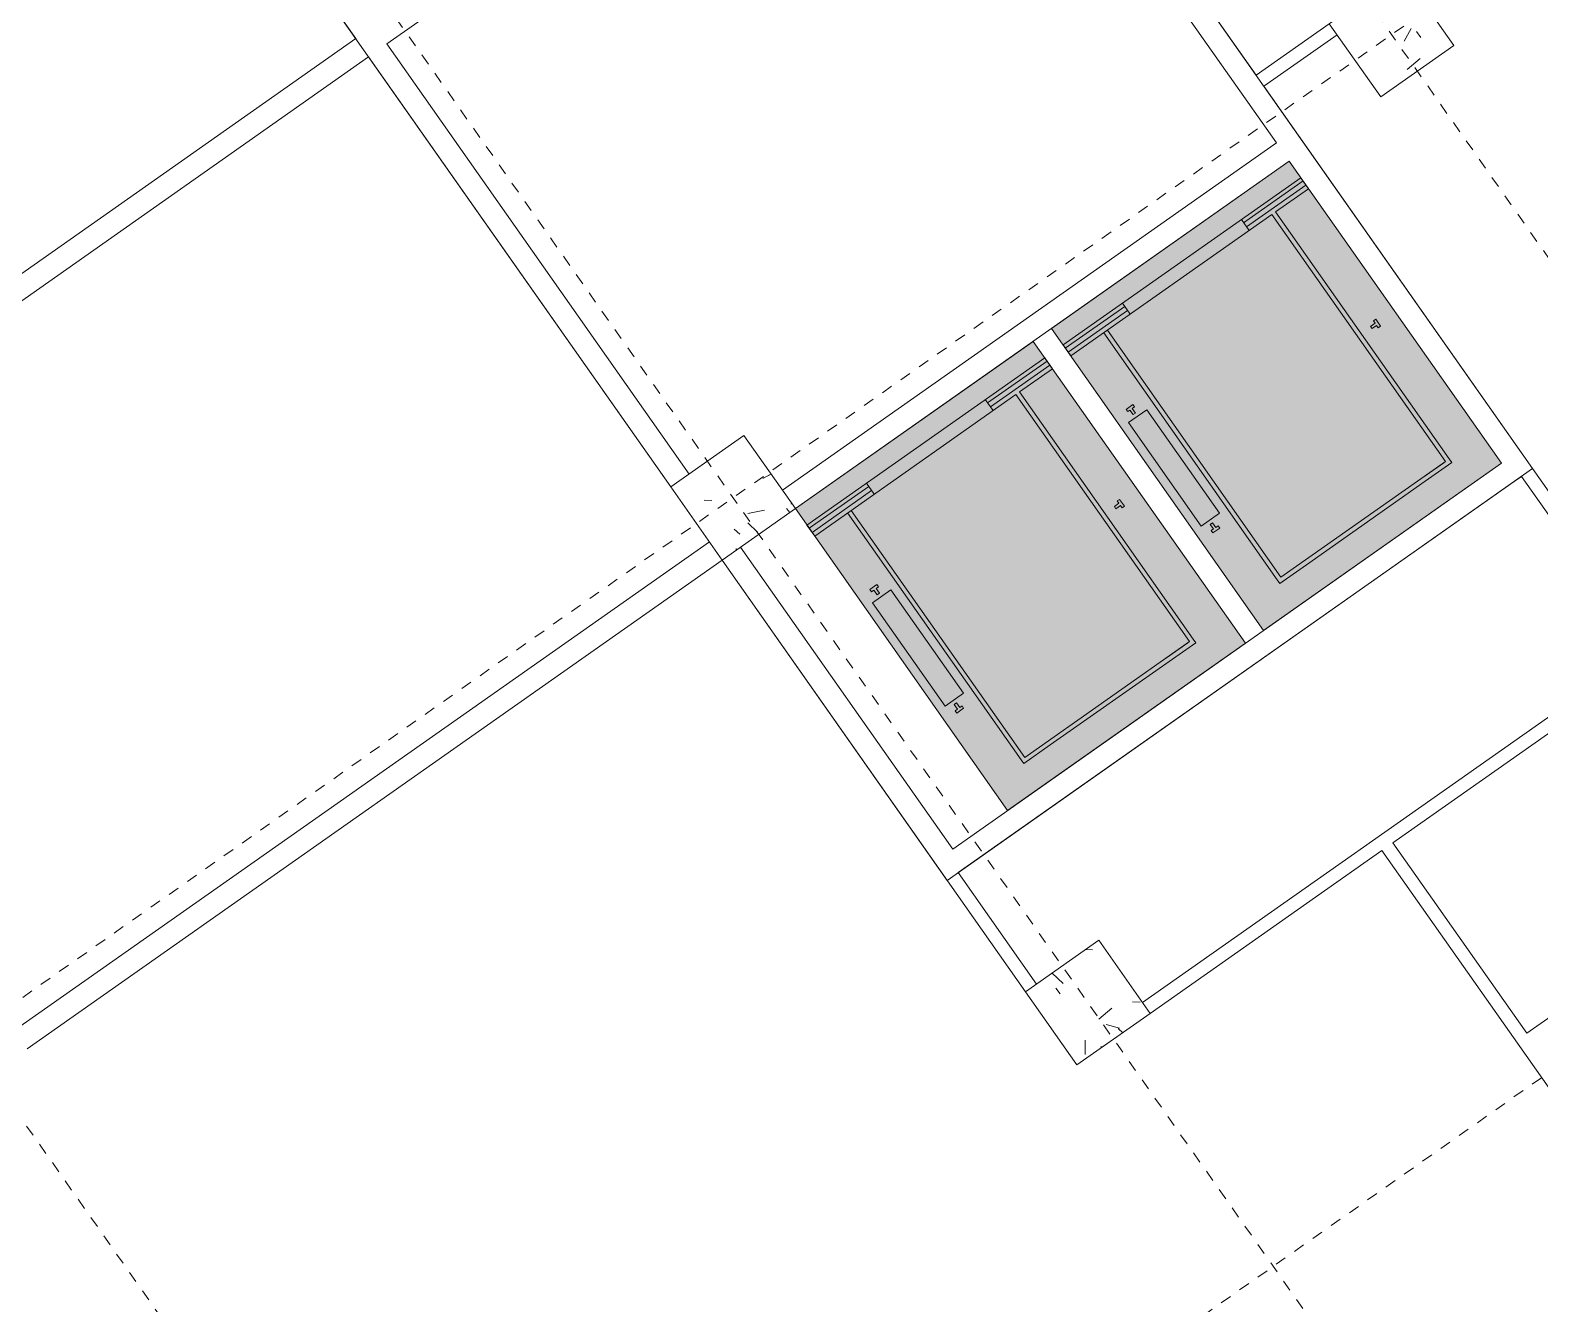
# Model space of a CAD drawing. Extents: x 274235 to 276654, y 142848 to 144425.
# Drawn here: x 275898.2 to 275911.7, y 143097.94 to 143109.32 of the extents above; entities that cross this region are included whole.
import ezdxf

# ---------------------------------------------------------------- set-up
doc = ezdxf.new("R2010")
doc.units = 0
doc.header["$LTSCALE"] = 1.5
doc.linetypes.add('ACM-G-CENTER', pattern=[50.800000000000004, 31.75, -6.350000000000001, 6.350000000000001, -6.350000000000001])
doc.layers.get('0').update_dxf_attribs({"linetype": 'CONTINUOUS', "lineweight": 0})
for name, color, linetype, lineweight in [('_ACM-A-DETL', 7, 'CONTINUOUS', 5), ('_ACM-A-GRID', 3, 'CONTINUOUS', 5), ('_ACM-A-OTHER', 1, 'CONTINUOUS', 5), ('_ACM-A-WALL-FULL', 6, 'CONTINUOUS', 13), ('_ACM-S-STRU-CLOS', 5, 'CONTINUOUS', 5)]:
    doc.layers.add(name, color=color, linetype=linetype, lineweight=lineweight)

# ---------------------------------------------------------------- blocks, each defined once
blk = doc.blocks.new('M_Concrete-Rectangular-Column - 800 x 800mm-V1059-B1_Working')
at = {"layer": '_ACM-S-STRU-CLOS'}
h = blk.add_hatch(dxfattribs=at)
h.set_pattern_fill('FP_663', color=256, style=0, pattern_type=2)
h.set_pattern_definition([(4.999999999999999, (-920800.595, 18525.886), (2351.059830332032, -2801.884651253352), [381, -4191]), (310, (-920800.595, 18525.886), (2203.542428876418, 3200.35970852878), [304.8, -3352.8]), (55.451, (-920604.6740000001, 18292.395), (4554.605249644746, 398.4403801781702), [323.8, -3561.801]), (1.184, (-920082.175, 19244.306), (3239.061715540233, -4428.211985948568), [571.5, -6286.5]), (51.63600000000001, (-919812.252, 18875.289), (6856.533572818061, 141.775001575746), [485.6999999999999, -5342.701999999998]), (306.184, (-920082.175, 19244.306), (6856.536465289661, 141.7079352829701), [457.2, -5029.2]), (336, (-919902.57, 18705.491), (697.9026265240216, -3590.399956637265), [381, -4191]), (281, (-919902.57, 18705.491), (3478.826808756641, 1730.799102873897), [304.8, -3352.8]), (26.451, (-919844.411, 18406.291), (4176.715238984827, -1859.632632828301), [323.8, -3561.801]), (352.5, (-920800.595, 18525.886), (1239.46827347174, 1152.109381356208), [167.64, -3144.52, 167.64, -6601.46]), (352.5, (-920800.595, 18525.886), (1239.46827347174, 1152.109381356208), [-3479.8, -3235.96, 167.64, -3197.86]), (322.5, (-920800.595, 18525.886), (2361.740005493846, 471.7945463884976), [167.64, -1772.92, 167.64, -4351.02]), (322.5, (-920800.595, 18525.886), (2361.740005493846, 471.7945463884976), [-2108.2, -3068.32, 167.64, -1115.06]), (282.5, (-921601.6340000001, 19326.925), (1836.525426731569, -1998.564094722365), [167.64, -1102.36, 167.64, -9052.56]), (282.5, (-921601.6340000001, 19326.925), (1836.525426731569, -1998.564094722365), [-1437.64, -3794.76, 167.64, -5090.16]), (272.5, (-921960.845, 19686.135), (2454.451810195783, -1735.276914838564), [167.64, -1483.36, 167.64, -6197.6]), (272.5, (-921960.845, 19686.135), (2454.451810195783, -1735.276914838564), [-1818.64, -2463.8, 167.64, -3566.16])])
h.paths.add_polyline_path([(-399.9999999988002, -399.9999999999437), (400.0000000012258, -399.9999999999437), (400.0000000012085, 400.0000000000477), (-399.9999999987829, 400.0000000000477)])
at = {"layer": '_ACM-A-DETL', "color": 250}
for p, q in [((400.0000000000002, 400.0000000000002), (-399.9999999999999, 400.0000000000002)), ((-399.9999999999999, 400.0000000000002), (-399.9999999999999, -399.9999999999999)), ((400.0000000000002, -399.9999999999999), (400.0000000000002, 400.0000000000002)), ((-399.9999999999999, -399.9999999999999), (400.0000000000002, -399.9999999999999))]:
    blk.add_line(p, q, dxfattribs=at)
blk = doc.blocks.new('M_Concrete-Rectangular-Column - 800 x 800mm-V1071-B1_Working')
at = {"layer": '_ACM-S-STRU-CLOS'}
h = blk.add_hatch(dxfattribs=at)
h.set_pattern_fill('FP_668', color=256, style=0, pattern_type=2)
h.set_pattern_definition([(4.999999999999999, (-920800.595, 13008.31), (2351.059830332032, -2801.884651253352), [381, -4191]), (310, (-920800.595, 13008.31), (2203.542428876418, 3200.35970852878), [304.8, -3352.8]), (55.451, (-920604.6740000001, 12774.82), (4554.605249644746, 398.4403801781702), [323.8, -3561.801]), (1.184, (-920082.175, 13726.731), (3239.061715540233, -4428.211985948568), [571.5, -6286.5]), (51.63600000000001, (-919812.252, 13357.714), (6856.533572818061, 141.775001575746), [485.6999999999999, -5342.701999999998]), (306.184, (-920082.175, 13726.731), (6856.536465289661, 141.7079352829701), [457.2, -5029.2]), (336, (-919902.57, 13187.915), (697.9026265240216, -3590.399956637265), [381, -4191]), (281, (-919902.57, 13187.915), (3478.826808756641, 1730.799102873897), [304.8, -3352.8]), (26.451, (-919844.411, 12888.715), (4176.715238984827, -1859.632632828301), [323.8, -3561.801]), (352.5, (-920800.595, 13008.31), (1239.46827347174, 1152.109381356208), [167.64, -3144.52, 167.64, -6601.46]), (352.5, (-920800.595, 13008.31), (1239.46827347174, 1152.109381356208), [-3479.8, -3235.96, 167.64, -3197.86]), (322.5, (-920800.595, 13008.31), (2361.740005493846, 471.7945463884976), [167.64, -1772.92, 167.64, -4351.02]), (322.5, (-920800.595, 13008.31), (2361.740005493846, 471.7945463884976), [-2108.2, -3068.32, 167.64, -1115.06]), (282.5, (-921601.6340000001, 13809.349), (1836.525426731569, -1998.564094722365), [167.64, -1102.36, 167.64, -9052.56]), (282.5, (-921601.6340000001, 13809.349), (1836.525426731569, -1998.564094722365), [-1437.64, -3794.76, 167.64, -5090.16]), (272.5, (-921960.845, 14168.559), (2454.451810195783, -1735.276914838564), [167.64, -1483.36, 167.64, -6197.6]), (272.5, (-921960.845, 14168.559), (2454.451810195783, -1735.276914838564), [-1818.64, -2463.8, 167.64, -3566.16])])
h.paths.add_polyline_path([(-399.9999999990254, -400.0000000000477), (400.0000000010006, -400.0000000000477), (400.0000000010179, 399.9999999999783), (-399.9999999990081, 399.9999999999437)])
at = {"layer": '_ACM-A-DETL', "color": 250}
for p, q in [((400.0000000000002, 400.0000000000002), (-399.9999999999999, 400.0000000000002)), ((-399.9999999999999, 400.0000000000002), (-399.9999999999999, -399.9999999999999)), ((400.0000000000002, -399.9999999999999), (400.0000000000002, 400.0000000000002)), ((-399.9999999999999, -399.9999999999999), (400.0000000000002, -399.9999999999999))]:
    blk.add_line(p, q, dxfattribs=at)
blk = doc.blocks.new('acm_Generic Model-Elevator-Side Load - Side Load Elevator-3994319-B1_Working')
at = {"layer": '_ACM-A-OTHER'}
blk.add_hatch(color=256, dxfattribs=at).paths.add_polyline_path([(-3299.999999999908, 1299.999999998717), (-3299.999999999943, -1300.00000000135), (3.465174813754857e-11, -1300.000000001385), (3.465174813754857e-11, 1299.999999998717)])
for p, q in [((-3299.999999999997, 1299.999999999994), (0, 1299.999999999994)), ((-3299.999999999997, -1300.000000000008), (-3299.999999999997, 1299.999999999994)), ((0, 1299.999999999912), (-3299.999999999943, 1299.999999999912)), ((-3299.999999999943, 1299.999999999912), (-3299.999999999943, -1300.00000000019)), ((-2215.000000000008, 1020.000000000013), (-2215.000000000008, 1220)), ((-2215.000000000008, 1220), (-1085.000000000003, 1220)), ((-1085.000000000003, 1020.000000000013), (-1085.000000000003, 1220)), ((-299.9999999999984, 1299.999999999998), (-179.9999999999997, 1299.999999999998)), ((-299.9999999999984, -900.0000000000058), (-299.9999999999984, 1299.999999999998)), ((-259.9999999999923, 649.9999999999992), (-259.9999999999923, 1299.999999999998)), ((-214.9999999999904, 649.9999999999992), (-214.9999999999904, 1299.999999999998)), ((-179.9999999999997, -1300.000000000001), (-179.9999999999997, 1299.999999999998)), ((2.707167823245982e-13, -1300.000000000008), (2.707167823245982e-13, 1299.999999999994)), ((0, -1300.00000000019), (0, 1299.999999999912)), ((-2325.000000000005, 1169.999999999992), (-2300.000000000004, 1169.999999999992)), ((-2325.000000000003, 1094.999999999992), (-2325.000000000005, 1169.999999999992)), ((-2300.000000000003, 1094.999999999993), (-2325.000000000003, 1094.999999999993)), ((-2300.000000000004, 1169.999999999993), (-2300.000000000004, 1144.999999999992)), ((-2300.000000000004, 1144.999999999992), (-2250.000000000004, 1144.999999999992)), ((-2300.000000000004, 1119.999999999993), (-2300.000000000004, 1094.999999999993)), ((-2250.000000000004, 1119.999999999994), (-2300.000000000004, 1119.999999999994)), ((-2250.000000000004, 1144.999999999993), (-2250.000000000004, 1119.999999999994)), ((-1050.00000000004, 1144.999999999997), (-1050.00000000004, 1119.999999999997)), ((-1000.00000000004, 1144.999999999996), (-1050.00000000004, 1144.999999999996)), ((-1050.00000000004, 1119.999999999997), (-1000.00000000004, 1119.999999999997)), ((-1000.00000000004, 1169.999999999997), (-1000.00000000004, 1144.999999999996)), ((-975.0000000000393, 1169.999999999996), (-1000.00000000004, 1169.999999999996)), ((-1000.00000000004, 1119.999999999997), (-1000.00000000004, 1094.999999999997)), ((-1000.000000000041, 1094.999999999997), (-975.0000000000404, 1094.999999999997)), ((-975.0000000000404, 1094.999999999996), (-975.0000000000393, 1169.999999999996)), ((-2215.000000000008, 1020.000000000013), (-1085.000000000003, 1020.000000000013)), ((-3039.99999999995, 650.0000000000684), (-3039.99999999995, 939.9999999999953)), ((-3039.99999999995, 939.9999999999953), (-3000.000000000007, 939.9999999999953)), ((-3039.99999999995, 869.0976770246968), (-3039.99999999995, 914.0976770246909)), ((-3000.000000000007, 939.9999999999953), (-299.9999999999984, 939.9999999999953)), ((-3000.000000000007, 899.9999999999976), (-299.9999999999984, 899.9999999999976)), ((-3000.000000000007, 899.9999999999976), (-3000.000000000007, -900.0000000000058)), ((-3039.99999999995, -650.0000000000009), (-3039.99999999995, 650.0000000000686)), ((-299.9999999999984, 649.9999999999992), (-179.9999999999997, 649.9999999999992)), ((-3039.99999999995, -940.0000000000175), (-3039.99999999995, -650.0000000000009)), ((-3000.000000000007, -650.0000000000009), (-3000.000000000007, -880.0000000000128)), ((-299.9999999999984, -650.0000000000009), (-179.9999999999997, -650.0000000000009)), ((-259.9999999999923, -1300.000000000001), (-259.9999999999923, -650.0000000000009)), ((-214.9999999999904, -1300.000000000001), (-214.9999999999904, -650.0000000000009)), ((-3039.99999999995, -940.0000000000175), (-3000.000000000007, -940.0000000000175)), ((-3000.000000000007, -900.0000000000058), (-299.9999999999984, -900.0000000000058)), ((-3000.000000000007, -940.0000000000175), (-299.9999999999984, -940.0000000000175)), ((-299.9999999999984, -940.0000000000175), (-299.9999999999984, -1300.000000000001)), ((-1649.999999999998, -1045.000000000012), (-1649.999999999999, -1095.000000000012)), ((-1624.999999999998, -1045.000000000013), (-1649.999999999998, -1045.000000000013)), ((-1624.999999999999, -1095.000000000013), (-1624.999999999998, -1045.000000000013)), ((-1674.999999999999, -1095.000000000011), (-1674.999999999999, -1120.000000000012)), ((-1649.999999999999, -1095.000000000012), (-1674.999999999999, -1095.000000000012)), ((-1674.999999999999, -1120.000000000012), (-1599.999999999999, -1120.000000000013)), ((-1599.999999999999, -1095.000000000013), (-1624.999999999999, -1095.000000000013)), ((-1599.999999999999, -1120.000000000013), (-1599.999999999999, -1095.000000000013)), ((2.707167823245982e-13, -1300.000000000008), (-3299.999999999997, -1300.000000000008)), ((-3299.999999999943, -1300.00000000019), (0, -1300.00000000019)), ((-299.9999999999984, -1300.000000000001), (-179.9999999999997, -1300.000000000001))]:
    blk.add_line(p, q, dxfattribs=at)
blk = doc.blocks.new('BASEMENT20250512')
at = {"layer": '_ACM-A-WALL-FULL', "lineweight": 9}
for p, q in [((667302.9666408746, 643391.0050730926), (658464.1318974363, 652229.8398165309)), ((656554.9435882332, 645370.9040390209), (660797.5842753524, 649613.5447261403)), ((660797.5842753524, 649613.5447261403), (664545.250194247, 645865.8788072459)), ((654362.912566554, 647280.0923482254), (656272.1008757586, 645370.9040390209)), ((664545.250194247, 645865.8788072459), (660726.873575839, 642047.5021888382)), ((660868.2949320769, 641906.0808326014), (664686.6715504843, 645724.4574510085)), ((664686.6715504841, 645724.4574510085), (667020.1239284001, 643391.0050730925)), ((656272.1008757586, 645370.9040390209), (649747.3329042646, 638846.1360675269)), ((659878.3454384161, 642047.5021888379), (656554.9435882332, 645370.9040390209)), ((649888.7542607242, 638704.7147115119), (656413.522231996, 645229.4826827836)), ((656413.522231996, 645229.4826827836), (659736.9240821787, 641906.0808326006)), ((667020.1239284002, 643391.0050730926), (662777.4832412808, 639148.3643859732)), ((662777.4832412808, 638865.5216734986), (667302.9666408746, 643391.0050730926)), ((660161.1881508902, 641481.8167638892), (654787.176613872, 636107.805226871)), ((662777.4832412808, 639148.3643859732), (660444.0308633647, 641481.8167638893)), ((654928.5979701089, 635966.3838706333), (660302.6095071274, 641340.3954076519)), ((660302.6095071274, 641340.3954076519), (662777.4832412808, 638865.5216734986))]:
    blk.add_line(p, q, dxfattribs=at)
at = {"layer": '_ACM-A-OTHER', "rotation": 134.9999999999975}
for p in [(663767.4327349416, 644805.2186354658), (661787.5337476193, 642825.3196481433)]:
    blk.add_blockref('acm_Generic Model-Elevator-Side Load - Side Load Elevator-3994319-B1_Working', p, dxfattribs=at)
at = {"layer": '_ACM-S-STRU-CLOS'}
for name, p, rotation in [('M_Concrete-Rectangular-Column - 800 x 800mm-V1071-B1_Working', (660302.6095071277, 641906.0808326005), 44.99999999999453), ('M_Concrete-Rectangular-Column - 800 x 800mm-V1059-B1_Working', (664204.1246423576, 638004.565697369), 44.99999999999449)]:
    blk.add_blockref(name, p, dxfattribs=dict(at, rotation=rotation))
blk = doc.blocks.new('M_Concrete-Rectangular-Column - 800 x 800mm-V19-F5_Working')
at = {"layer": '_ACM-S-STRU-CLOS'}
h = blk.add_hatch(dxfattribs=at)
h.set_pattern_fill('FP_24', color=256, style=0, pattern_type=2)
h.set_pattern_definition([(4.999999999999999, (-920800.595, 18525.886), (940.4236980315761, -1120.75347945461), [152.4, -1676.4]), (310, (-920800.595, 18525.886), (881.4169468992006, 1280.143601645101), [121.92, -1341.12]), (55.451, (-920722.2270000001, 18432.49), (1821.84215116403, 159.3758739208037), [129.52, -1424.721]), (1.184, (-920513.2270000001, 18813.254), (1295.625077865399, -1771.284386199539), [228.6, -2514.6]), (51.63600000000001, (-920405.2579999999, 18665.647), (2742.61371007499, 56.71003331596489), [194.28, -2137.081]), (306.184, (-920513.2270000001, 18813.254), (2742.614468039805, 56.68333553822958), [182.88, -2011.68]), (336, (-920441.385, 18597.728), (279.1610305951743, -1436.159535889394), [152.4, -1676.4]), (281, (-920441.385, 18597.728), (1391.530565339019, 692.3194066623228), [121.92, -1341.12]), (26.451, (-920418.122, 18478.048), (1670.686005617264, -743.8533212809045), [129.52, -1424.721]), (352.5, (-920800.595, 18525.886), (495.7876537561635, 460.8433037540618), [67.056, -1257.808, 67.056, -2640.584]), (352.5, (-920800.595, 18525.886), (495.7876537561635, 460.8433037540618), [-1391.92, -1294.384, 67.056, -1279.144]), (322.5, (-920800.595, 18525.886), (944.6960760343029, 188.7172577094912), [67.056, -709.168, 67.056, -1740.408]), (322.5, (-920800.595, 18525.886), (944.6960760343029, 188.7172577094912), [-843.28, -1227.328, 67.056, -446.024]), (282.5, (-921121.0109999999, 18846.301), (734.6106044989533, -799.425746572302), [67.056, -440.944, 67.056, -3621.024]), (282.5, (-921121.0109999999, 18846.301), (734.6106044989533, -799.425746572302), [-575.056, -1517.904, 67.056, -2036.064]), (272.5, (-921264.695, 18989.985), (981.7811324214794, -694.1109482973148), [67.056, -593.344, 67.056, -2479.04]), (272.5, (-921264.695, 18989.985), (981.7811324214794, -694.1109482973148), [-727.456, -985.52, 67.056, -1426.464])])
h.paths.add_polyline_path([(-399.9999999988522, -400.000000000013), (400.0000000011219, -400.0000000000477), (400.0000000011392, 399.9999999999783), (-399.9999999988522, 399.9999999999783)])
at = {"layer": '_ACM-A-DETL'}
for p, q in [((400.0000000000002, 400.0000000000002), (-399.9999999999999, 400.0000000000002)), ((-399.9999999999999, 400.0000000000002), (-399.9999999999999, -399.9999999999999)), ((400.0000000000002, -399.9999999999999), (400.0000000000002, 400.0000000000002)), ((-399.9999999999999, -399.9999999999999), (400.0000000000002, -399.9999999999999))]:
    blk.add_line(p, q, dxfattribs=at)
blk = doc.blocks.new('M_Concrete-Rectangular-Column - 800 x 800mm-V30-F5_Working')
at = {"layer": '_ACM-S-STRU-CLOS'}
h = blk.add_hatch(dxfattribs=at)
h.set_pattern_fill('FP_36', color=256, style=0, pattern_type=2)
h.set_pattern_definition([(4.999999999999999, (-928000.595, 13008.31), (940.4236980315761, -1120.75347945461), [152.4, -1676.4]), (310, (-928000.595, 13008.31), (881.4169468992006, 1280.143601645101), [121.92, -1341.12]), (55.451, (-927922.2270000001, 12914.914), (1821.84215116403, 159.3758739208037), [129.52, -1424.721]), (1.184, (-927713.2270000001, 13295.678), (1295.625077865399, -1771.284386199539), [228.6, -2514.6]), (51.63600000000001, (-927605.2579999999, 13148.072), (2742.61371007499, 56.71003331596489), [194.28, -2137.081]), (306.184, (-927713.2270000001, 13295.678), (2742.614468039805, 56.68333553822958), [182.88, -2011.68]), (336, (-927641.385, 13080.152), (279.1610305951743, -1436.159535889394), [152.4, -1676.4]), (281, (-927641.385, 13080.152), (1391.530565339019, 692.3194066623228), [121.92, -1341.12]), (26.451, (-927618.122, 12960.472), (1670.686005617264, -743.8533212809045), [129.52, -1424.721]), (352.5, (-928000.595, 13008.31), (495.7876537561635, 460.8433037540618), [67.056, -1257.808, 67.056, -2640.584]), (352.5, (-928000.595, 13008.31), (495.7876537561635, 460.8433037540618), [-1391.92, -1294.384, 67.056, -1279.144]), (322.5, (-928000.595, 13008.31), (944.6960760343029, 188.7172577094912), [67.056, -709.168, 67.056, -1740.408]), (322.5, (-928000.595, 13008.31), (944.6960760343029, 188.7172577094912), [-843.28, -1227.328, 67.056, -446.024]), (282.5, (-928321.0109999999, 13328.726), (734.6106044989533, -799.425746572302), [67.056, -440.944, 67.056, -3621.024]), (282.5, (-928321.0109999999, 13328.726), (734.6106044989533, -799.425746572302), [-575.056, -1517.904, 67.056, -2036.064]), (272.5, (-928464.695, 13472.41), (981.7811324214794, -694.1109482973148), [67.056, -593.344, 67.056, -2479.04]), (272.5, (-928464.695, 13472.41), (981.7811324214794, -694.1109482973148), [-727.456, -985.52, 67.056, -1426.464])])
h.paths.add_polyline_path([(-399.9999999989388, -400.0000000000477), (400.0000000010352, -400.0000000000477), (400.0000000010526, 399.9999999999783), (-399.9999999989388, 399.9999999999783)])
at = {"layer": '_ACM-A-DETL'}
for p, q in [((400.0000000000002, 400.0000000000002), (-399.9999999999999, 400.0000000000002)), ((-399.9999999999999, 400.0000000000002), (-399.9999999999999, -399.9999999999999)), ((400.0000000000002, -399.9999999999999), (400.0000000000002, 400.0000000000002)), ((-399.9999999999999, -399.9999999999999), (400.0000000000002, -399.9999999999999))]:
    blk.add_line(p, q, dxfattribs=at)
blk = doc.blocks.new('M_Concrete-Rectangular-Column - 800 x 800mm-V32-F5_Working')
at = {"layer": '_ACM-S-STRU-CLOS'}
h = blk.add_hatch(dxfattribs=at)
h.set_pattern_fill('FP_38', color=256, style=0, pattern_type=2)
h.set_pattern_definition([(4.999999999999999, (-920800.595, 13008.31), (940.4236980315761, -1120.75347945461), [152.4, -1676.4]), (310, (-920800.595, 13008.31), (881.4169468992006, 1280.143601645101), [121.92, -1341.12]), (55.451, (-920722.2270000001, 12914.914), (1821.84215116403, 159.3758739208037), [129.52, -1424.721]), (1.184, (-920513.2270000001, 13295.678), (1295.625077865399, -1771.284386199539), [228.6, -2514.6]), (51.63600000000001, (-920405.2579999999, 13148.072), (2742.61371007499, 56.71003331596489), [194.28, -2137.081]), (306.184, (-920513.2270000001, 13295.678), (2742.614468039805, 56.68333553822958), [182.88, -2011.68]), (336, (-920441.385, 13080.152), (279.1610305951743, -1436.159535889394), [152.4, -1676.4]), (281, (-920441.385, 13080.152), (1391.530565339019, 692.3194066623228), [121.92, -1341.12]), (26.451, (-920418.122, 12960.472), (1670.686005617264, -743.8533212809045), [129.52, -1424.721]), (352.5, (-920800.595, 13008.31), (495.7876537561635, 460.8433037540618), [67.056, -1257.808, 67.056, -2640.584]), (352.5, (-920800.595, 13008.31), (495.7876537561635, 460.8433037540618), [-1391.92, -1294.384, 67.056, -1279.144]), (322.5, (-920800.595, 13008.31), (944.6960760343029, 188.7172577094912), [67.056, -709.168, 67.056, -1740.408]), (322.5, (-920800.595, 13008.31), (944.6960760343029, 188.7172577094912), [-843.28, -1227.328, 67.056, -446.024]), (282.5, (-921121.0109999999, 13328.726), (734.6106044989533, -799.425746572302), [67.056, -440.944, 67.056, -3621.024]), (282.5, (-921121.0109999999, 13328.726), (734.6106044989533, -799.425746572302), [-575.056, -1517.904, 67.056, -2036.064]), (272.5, (-921264.695, 13472.41), (981.7811324214794, -694.1109482973148), [67.056, -593.344, 67.056, -2479.04]), (272.5, (-921264.695, 13472.41), (981.7811324214794, -694.1109482973148), [-727.456, -985.52, 67.056, -1426.464])])
h.paths.add_polyline_path([(-399.9999999987829, -400.000000000117), (400.0000000011912, -400.0000000001516), (400.0000000012085, 399.9999999999091), (-399.9999999987829, 399.9999999998744)])
at = {"layer": '_ACM-A-DETL'}
for p, q in [((400.0000000000002, 400.0000000000002), (-399.9999999999999, 400.0000000000002)), ((-399.9999999999999, 400.0000000000002), (-399.9999999999999, -399.9999999999999)), ((400.0000000000002, -399.9999999999999), (400.0000000000002, 400.0000000000002)), ((-399.9999999999999, -399.9999999999999), (400.0000000000002, -399.9999999999999))]:
    blk.add_line(p, q, dxfattribs=at)
blk = doc.blocks.new('acm_Generic Model-Elevator-Side Load - Side Load Elevator-3994319-F5_Working')
at = {"layer": '_ACM-A-OTHER'}
blk.add_hatch(color=256, dxfattribs=at).paths.add_polyline_path([(-3300.000000000081, 1299.999999998734), (-3300.000000000081, -1300.000000001368), (-1.386069925501943e-10, -1300.000000001385), (-1.386069925501943e-10, 1299.9999999987)])
for p, q in [((-3299.999999999997, 1299.999999999994), (0, 1299.999999999994)), ((-3299.999999999997, -1300.000000000008), (-3299.999999999997, 1299.999999999994)), ((0, 1299.999999999912), (-3299.999999999943, 1299.999999999912)), ((-3299.999999999943, 1299.999999999912), (-3299.999999999943, -1300.00000000019)), ((-2215.000000000008, 1020.000000000013), (-2215.000000000008, 1220)), ((-2215.000000000008, 1220), (-1085.000000000003, 1220)), ((-1085.000000000003, 1020.000000000013), (-1085.000000000003, 1220)), ((-299.9999999999984, 1299.999999999998), (-179.9999999999997, 1299.999999999998)), ((-299.9999999999984, -900.0000000000058), (-299.9999999999984, 1299.999999999998)), ((-259.9999999999923, 649.9999999999992), (-259.9999999999923, 1299.999999999998)), ((-214.9999999999904, 649.9999999999992), (-214.9999999999904, 1299.999999999998)), ((-179.9999999999997, -1300.000000000001), (-179.9999999999997, 1299.999999999998)), ((2.707167823245982e-13, -1300.000000000008), (2.707167823245982e-13, 1299.999999999994)), ((0, -1300.00000000019), (0, 1299.999999999912)), ((-2325.000000000005, 1169.999999999992), (-2300.000000000004, 1169.999999999992)), ((-2325.000000000003, 1094.999999999992), (-2325.000000000005, 1169.999999999992)), ((-2300.000000000003, 1094.999999999993), (-2325.000000000003, 1094.999999999993)), ((-2300.000000000004, 1169.999999999993), (-2300.000000000004, 1144.999999999992)), ((-2300.000000000004, 1144.999999999992), (-2250.000000000004, 1144.999999999992)), ((-2300.000000000004, 1119.999999999993), (-2300.000000000004, 1094.999999999993)), ((-2250.000000000004, 1119.999999999994), (-2300.000000000004, 1119.999999999994)), ((-2250.000000000004, 1144.999999999993), (-2250.000000000004, 1119.999999999994)), ((-1050.00000000004, 1144.999999999997), (-1050.00000000004, 1119.999999999997)), ((-1000.00000000004, 1144.999999999996), (-1050.00000000004, 1144.999999999996)), ((-1050.00000000004, 1119.999999999997), (-1000.00000000004, 1119.999999999997)), ((-1000.00000000004, 1169.999999999997), (-1000.00000000004, 1144.999999999996)), ((-975.0000000000393, 1169.999999999996), (-1000.00000000004, 1169.999999999996)), ((-1000.00000000004, 1119.999999999997), (-1000.00000000004, 1094.999999999997)), ((-1000.000000000041, 1094.999999999997), (-975.0000000000404, 1094.999999999997)), ((-975.0000000000404, 1094.999999999996), (-975.0000000000393, 1169.999999999996)), ((-2215.000000000008, 1020.000000000013), (-1085.000000000003, 1020.000000000013)), ((-3039.99999999995, 650.0000000000684), (-3039.99999999995, 939.9999999999953)), ((-3039.99999999995, 939.9999999999953), (-3000.000000000007, 939.9999999999953)), ((-3039.99999999995, 869.0976770246968), (-3039.99999999995, 914.0976770246909)), ((-3000.000000000007, 939.9999999999953), (-299.9999999999984, 939.9999999999953)), ((-3000.000000000007, 899.9999999999976), (-299.9999999999984, 899.9999999999976)), ((-3000.000000000007, 899.9999999999976), (-3000.000000000007, -900.0000000000058)), ((-3039.99999999995, -650.0000000000009), (-3039.99999999995, 650.0000000000686)), ((-299.9999999999984, 649.9999999999992), (-179.9999999999997, 649.9999999999992)), ((-3039.99999999995, -940.0000000000175), (-3039.99999999995, -650.0000000000009)), ((-3000.000000000007, -650.0000000000009), (-3000.000000000007, -880.0000000000128)), ((-299.9999999999984, -650.0000000000009), (-179.9999999999997, -650.0000000000009)), ((-259.9999999999923, -1300.000000000001), (-259.9999999999923, -650.0000000000009)), ((-214.9999999999904, -1300.000000000001), (-214.9999999999904, -650.0000000000009)), ((-3039.99999999995, -940.0000000000175), (-3000.000000000007, -940.0000000000175)), ((-3000.000000000007, -900.0000000000058), (-299.9999999999984, -900.0000000000058)), ((-3000.000000000007, -940.0000000000175), (-299.9999999999984, -940.0000000000175)), ((-299.9999999999984, -940.0000000000175), (-299.9999999999984, -1300.000000000001)), ((-1649.999999999998, -1045.000000000012), (-1649.999999999999, -1095.000000000012)), ((-1624.999999999998, -1045.000000000013), (-1649.999999999998, -1045.000000000013)), ((-1624.999999999999, -1095.000000000013), (-1624.999999999998, -1045.000000000013)), ((-1674.999999999999, -1095.000000000011), (-1674.999999999999, -1120.000000000012)), ((-1649.999999999999, -1095.000000000012), (-1674.999999999999, -1095.000000000012)), ((-1674.999999999999, -1120.000000000012), (-1599.999999999999, -1120.000000000013)), ((-1599.999999999999, -1095.000000000013), (-1624.999999999999, -1095.000000000013)), ((-1599.999999999999, -1120.000000000013), (-1599.999999999999, -1095.000000000013)), ((2.707167823245982e-13, -1300.000000000008), (-3299.999999999997, -1300.000000000008)), ((-3299.999999999943, -1300.00000000019), (0, -1300.00000000019)), ((-299.9999999999984, -1300.000000000001), (-179.9999999999997, -1300.000000000001))]:
    blk.add_line(p, q, dxfattribs=at)
blk = doc.blocks.new('5f0512')
at = {"layer": '_ACM-A-GRID', "linetype": 'ACM-G-CENTER'}
for p, q in [((-376274.424225076, -41943.23660716298), (-311051.5573572834, -107166.1034749678)), ((-381365.5930496191, -47034.40543170681), (-316142.7261818273, -112257.2722995107)), ((-387305.2900115867, -52974.10239367338), (-322082.4231437949, -118196.9692614774)), ((-319301.5140184606, -67898.48461155617), (-347907.7602040488, -96504.730797139)), ((-313361.8170778871, -73838.18155213085), (-341968.0632634753, -102444.4277377134))]:
    blk.add_line(p, q, dxfattribs=at)
at = {"layer": '_ACM-A-WALL-FULL', "lineweight": 18}
for p, q in [((-343649.1798630136, -85033.66133079317), (-339406.5391758943, -80791.02064367372)), ((-339406.5391758943, -80791.02064367372), (-335658.8732569998, -84538.68656256818)), ((-333557.3032975585, -90522.98958606366), (-325251.9757348521, -82217.66202335805)), ((-335941.7159694734, -83973.00113762007), (-337391.2848602099, -82523.43224688363)), ((-345841.2108846926, -83124.47302158875), (-340467.199369068, -88498.48453721334)), ((-335376.0305445235, -83407.3157126701), (-335941.7159694734, -83973.00113762007)), ((-335856.863155731, -84057.85395136243), (-335291.1777307817, -83492.16852641327)), ((-332901.1568103721, -87013.5602967214), (-335856.863155731, -84057.85395136243)), ((-324345.1647794077, -84255.84382870118), (-332084.8069171644, -91995.48596645787)), ((-335658.8732569998, -84538.68656256818), (-339477.2498754077, -88357.06318097573)), ((-339335.8285191698, -88498.48453721253), (-335517.4519007625, -84680.10791880556)), ((-335517.4519007625, -84680.10791880556), (-333183.9995228465, -87013.56029672152)), ((-340325.7780128308, -88357.06318097608), (-343649.1798630136, -85033.66133079317)), ((-333183.9995228465, -87013.5602967214), (-337426.640209966, -91256.20098384086)), ((-331559.3682230365, -88355.34888405702), (-332901.1568103719, -87013.56029672152)), ((-337341.7873962236, -91454.19088257302), (-333042.5781666094, -87154.98165295878)), ((-333042.5781666094, -87154.98165295867), (-332986.0096241145, -87098.41311046376)), ((-332986.0096241145, -87098.41311046376), (-331644.2210367789, -88440.20169779938)), ((-331644.2210367788, -88440.2016977995), (-335519.1661976823, -92315.14685870265)), ((-337426.640209966, -91256.20098384086), (-339760.0925878821, -88922.74860592477)), ((-339901.5139441186, -89064.16996216285), (-336565.6842338374, -92399.99967244407)), ((-332084.8069171644, -91995.48596645787), (-333557.3032975585, -90522.98958606366)), ((-335434.3133839399, -92399.99967244512), (-333642.1561113008, -90607.84239980613)), ((-333642.1561113008, -90607.84239980613), (-331449.9988386635, -92799.99967244349)), ((-336480.8314200951, -92315.1468587016), (-337341.7873962236, -91454.19088257302))]:
    blk.add_line(p, q, dxfattribs=at)
at = {"layer": '_ACM-A-OTHER', "rotation": 134.9999999999975}
for p in [(-336436.6907163052, -85599.34673434822), (-338416.5897036275, -87579.2457216708)]:
    blk.add_blockref('acm_Generic Model-Elevator-Side Load - Side Load Elevator-3994319-F5_Working', p, dxfattribs=at)
at = {"layer": '_ACM-S-STRU-CLOS'}
for name, p, rotation in [('M_Concrete-Rectangular-Column - 800 x 800mm-V30-F5_Working', (-334810.3451195756, -83407.3157126701), 44.99999999999453), ('M_Concrete-Rectangular-Column - 800 x 800mm-V32-F5_Working', (-339901.5139441191, -88498.48453721358), 44.99999999999453), ('M_Concrete-Rectangular-Column - 800 x 800mm-V19-F5_Working', (-335999.9988088892, -92399.999672445), 44.99999999999449)]:
    blk.add_blockref(name, p, dxfattribs=dict(at, rotation=rotation))

msp = doc.modelspace()

# ---------------------------------------------------------------- block references
at = {"xscale": 0.0009999999999999994, "yscale": 0.001, "zscale": 0.001, "rotation": 350.1075696352769}
msp.add_blockref('BASEMENT20250512', (275143.7222229671, 142586.2208173259), dxfattribs=at)

# ---------------------------------------------------------------- next in the draw order: block references
msp.add_blockref('5f0512', (276254.5380815538, 143133.931731411), dxfattribs=at)

doc.saveas('drawing.dxf')
